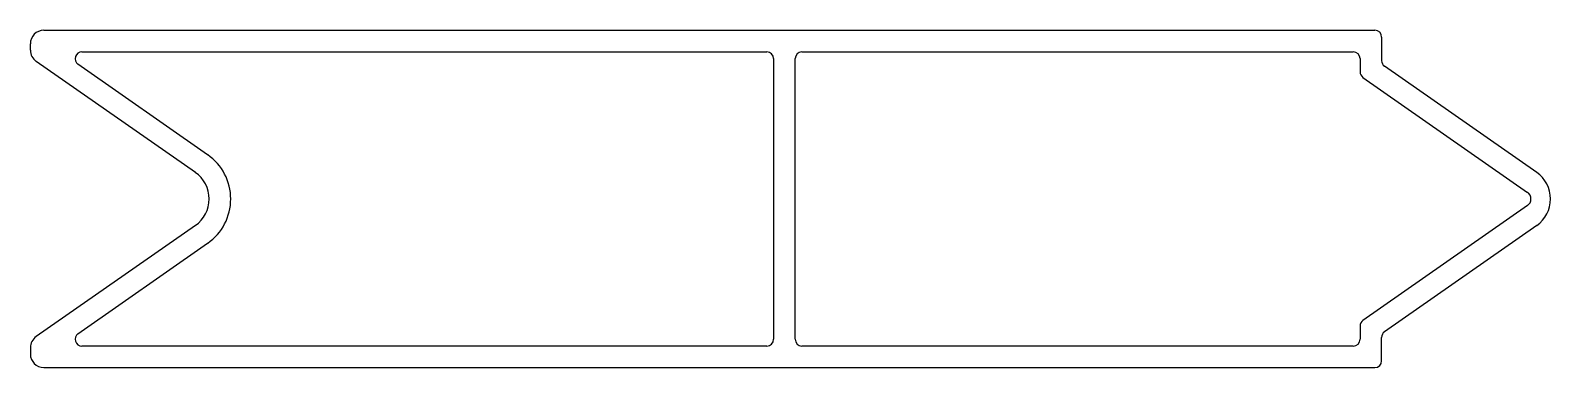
# Model space of a CAD drawing. Extents: x 3139 to 3252, y 1549 to 1574.
import ezdxf

# ---------------------------------------------------------------- set-up
doc = ezdxf.new("R2010")
doc.units = 0
doc.layers.get('0').update_dxf_attribs({"linetype": 'CONTINUOUS'})

msp = doc.modelspace()

# ---------------------------------------------------------------- linework, layer by layer
for p, q in [((3140.33, 1574.44), (3238.83, 1574.44)), ((3239.33, 1573.94), (3239.33, 1572.19)), ((3139.33, 1572.96), (3139.33, 1573.44)), ((3143.14, 1572.84), (3193.83, 1572.84)), ((3196.43, 1572.84), (3237.23, 1572.84)), ((3151.54, 1563.9), (3139.76, 1572.14)), ((3152.45, 1565.21), (3142.85, 1571.93)), ((3194.33, 1572.34), (3194.33, 1551.54)), ((3195.93, 1551.54), (3195.93, 1572.34)), ((3237.73, 1572.34), (3237.73, 1571.36)), ((3250.81, 1563.9), (3239.55, 1571.78)), ((3237.95, 1570.95), (3250.13, 1562.43)), ((3250.13, 1561.45), (3237.95, 1552.93)), ((3151.54, 1559.97), (3139.76, 1551.74)), ((3250.81, 1559.97), (3239.55, 1552.09)), ((3142.85, 1551.95), (3152.45, 1558.66)), ((3237.73, 1552.52), (3237.73, 1551.54)), ((3239.33, 1549.94), (3239.33, 1551.68)), ((3139.33, 1550.92), (3139.33, 1550.44)), ((3193.83, 1551.04), (3143.14, 1551.04)), ((3237.23, 1551.04), (3196.43, 1551.04)), ((3140.33, 1549.44), (3238.83, 1549.44))]:
    msp.add_line(p, q)
for centre, radius, start, end in [((3140.33, 1573.44), 1, 90, 180), ((3238.83, 1573.94), 0.5, 0, 90), ((3140.33, 1572.96), 1, 180, 235.0355), ((3143.14, 1572.34), 0.5, 90, 235.0355), ((3193.83, 1572.34), 0.5, 0, 90), ((3196.43, 1572.34), 0.5, 90, 180), ((3237.23, 1572.34), 0.5, 0, 90), ((3239.83, 1572.19), 0.5, 180, 235.0355), ((3238.23, 1571.36), 0.5, 180, 235.0355), ((3150.16, 1561.94), 4, 304.9645, 55.0355), ((3150.16, 1561.94), 2.4, 304.9645, 55.0355), ((3249.43, 1561.94), 2.4, 304.9645, 55.0355), ((3249.78, 1561.94), 0.6, 304.9645, 55.0355), ((3238.23, 1552.52), 0.5, 124.9645, 180), ((3140.33, 1550.92), 1, 124.9645, 180), ((3143.14, 1551.54), 0.5, 124.9645, 270), ((3193.83, 1551.54), 0.5, 270, 0), ((3196.43, 1551.54), 0.5, 180, 270), ((3237.23, 1551.54), 0.5, 270, 0), ((3239.83, 1551.68), 0.5, 124.9645, 180), ((3140.33, 1550.44), 1, 180, 270), ((3238.83, 1549.94), 0.5, 270, 0)]:
    msp.add_arc(centre, radius, start, end)

doc.saveas('drawing.dxf')
